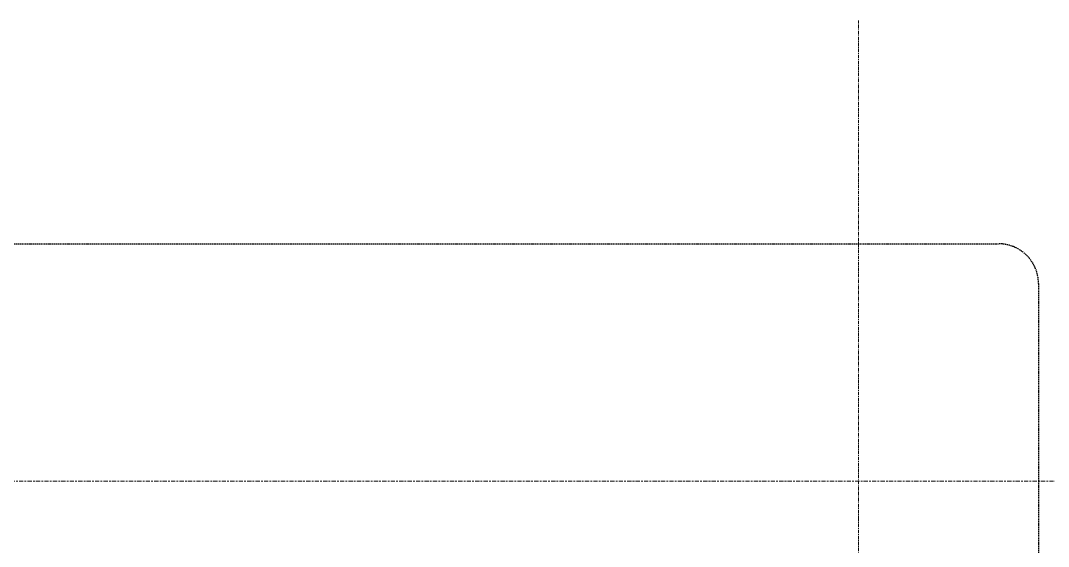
# Model space of a CAD drawing. Header units: millimetres. Extents: x 68650 to 268645, y -2410 to 17645.
# Drawn here: x 195774 to 199639, y 5354 to 7331 of the extents above; entities that cross this region are included whole.
import ezdxf

# ---------------------------------------------------------------- set-up
doc = ezdxf.new("R2010")
doc.units = ezdxf.units.MM
for name, pattern in [('Centre', [31.75, 6.35, -4.7625, 15.875, -4.7625]), ('Grid Line', [22.225, 12.7, -3.175, 3.175, -3.175]), ('Hidden', [7.14375, 4.7625, -2.38125])]:
    doc.linetypes.add(name, pattern=pattern)
for name, color, linetype, lineweight in [('A-DETL-GENF', 92, 'Continuous', 18), ('A-DETL-GENF-2', 92, 'Hidden', 25), ('A-FLOR-LEVL-2', 51, 'Centre', 9), ('S-GRID-1', 1, 'Grid Line', 9)]:
    doc.layers.add(name, color=color, linetype=linetype, lineweight=lineweight)

# ---------------------------------------------------------------- blocks, each defined once
blk = doc.blocks.new('BORDER VIEW - BORDER VIEW-2322026-TKCS_NHÀ MÁY PHÁT ĐIỆN - MẶT ĐỨNG 4')
at = {"layer": 'A-DETL-GENF-2'}
for p, q in [((-15778.2, 6492.2), (-7361.5, 6492.2)), ((-7211.5, 6342.2), (-7211.5, -570))]:
    blk.add_line(p, q, dxfattribs=at)
blk.add_arc((-7361.5, 6342.2), 150, 360, 90, dxfattribs=at)

msp = doc.modelspace()

# ---------------------------------------------------------------- linework, layer by layer
at = {"layer": 'A-FLOR-LEVL-2'}
msp.add_line((189979.1, 5600), (200783.7, 5600), dxfattribs=at)
at = {"layer": 'S-GRID-1'}
for p, q in [((198924.2, 5456.3), (198924.2, 7331.3)), ((198924.2, 359), (198924.2, 5456.3))]:
    msp.add_line(p, q, dxfattribs=at)

# ---------------------------------------------------------------- block references
at = {"layer": 'A-DETL-GENF'}
msp.add_blockref('BORDER VIEW - BORDER VIEW-2322026-TKCS_NHÀ MÁY PHÁT ĐIỆN - MẶT ĐỨNG 4', (206812.5, 0), dxfattribs=at)

doc.saveas('drawing.dxf')
